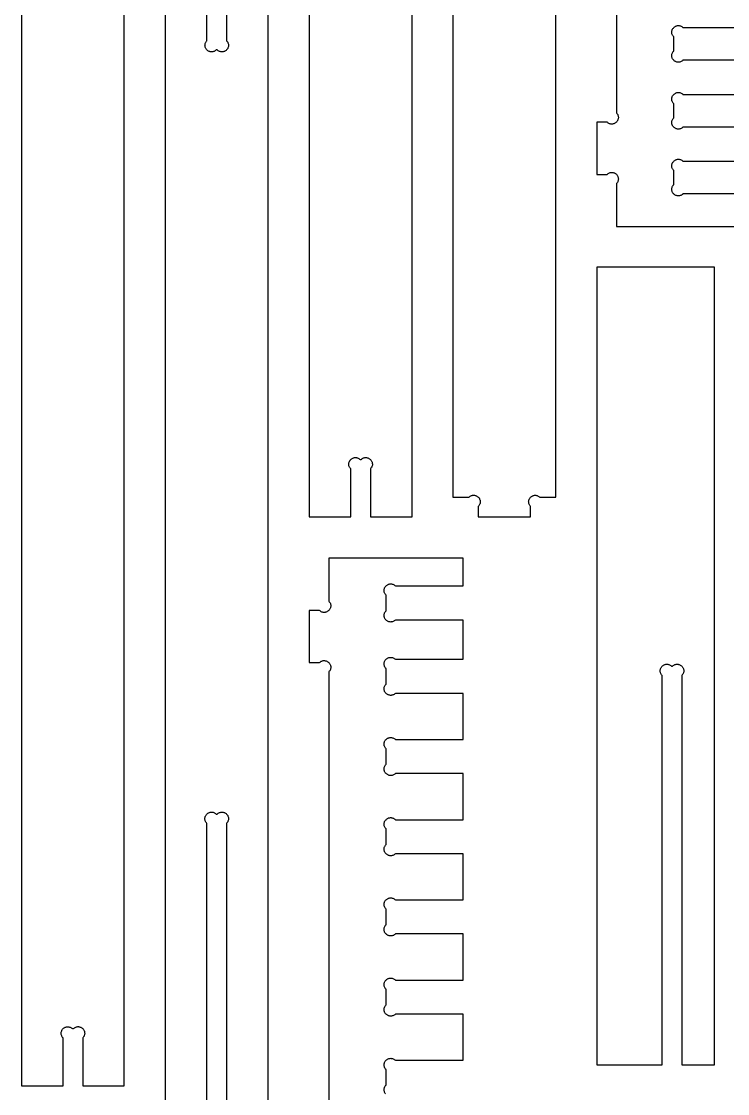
# Model space of a CAD drawing. Extents: x 105 to 1294, y 104 to 1295.
# Drawn here: x 866.6 to 974.6, y 962.3 to 1126.3 of the extents above; entities that cross this region are included whole.
import ezdxf

# ---------------------------------------------------------------- set-up
doc = ezdxf.new("R2010")
doc.units = 0
doc.layers.add('LAYER_1', color=62, linetype='CONTINUOUS')

msp = doc.modelspace()

# ---------------------------------------------------------------- linework, layer by layer
at = {"layer": 'LAYER_1'}
for points in [[(932.62, 1210.72), (932.62, 1053.53), (935.08, 1053.53), (935.17, 1053.61), (935.26, 1053.68), (935.35, 1053.74), (935.45, 1053.78), (935.55, 1053.81), (935.64, 1053.83), (935.74, 1053.84), (935.83, 1053.84), (935.93, 1053.83), (936.02, 1053.81), (936.11, 1053.78), (936.19, 1053.75), (936.27, 1053.7), (936.35, 1053.65), (936.43, 1053.6), (936.5, 1053.53), (936.56, 1053.46), (936.62, 1053.39), (936.67, 1053.31), (936.71, 1053.23), (936.75, 1053.14), (936.78, 1053.05), (936.8, 1052.96), (936.81, 1052.87), (936.81, 1052.77), (936.8, 1052.68), (936.78, 1052.58), (936.75, 1052.49), (936.7, 1052.39), (936.65, 1052.3), (936.58, 1052.21), (936.5, 1052.12), (936.5, 1050.53), (944.49, 1050.53), (944.49, 1052.12), (944.43, 1052.19), (944.37, 1052.27), (944.32, 1052.36), (944.28, 1052.45), (944.24, 1052.54), (944.22, 1052.63), (944.21, 1052.73), (944.2, 1052.82), (944.21, 1052.92), (944.22, 1053.01), (944.24, 1053.11), (944.28, 1053.2), (944.32, 1053.29), (944.37, 1053.37), (944.43, 1053.45), (944.49, 1053.53), (944.57, 1053.6), (944.65, 1053.66), (944.74, 1053.71), (944.82, 1053.75), (944.92, 1053.78), (945.01, 1053.8), (945.1, 1053.82), (945.2, 1053.82), (945.3, 1053.82), (945.39, 1053.8), (945.49, 1053.78), (945.58, 1053.75), (945.67, 1053.71), (945.75, 1053.66), (945.83, 1053.6), (945.91, 1053.53), (948.36, 1053.53), (948.36, 1210.72)], [(910.63, 1207.72), (910.63, 1050.53), (917, 1050.53), (917, 1057.87), (916.91, 1057.96), (916.85, 1058.05), (916.79, 1058.14), (916.75, 1058.24), (916.72, 1058.33), (916.7, 1058.43), (916.69, 1058.53), (916.69, 1058.62), (916.7, 1058.71), (916.72, 1058.81), (916.75, 1058.89), (916.78, 1058.98), (916.82, 1059.06), (916.88, 1059.14), (916.93, 1059.22), (917, 1059.28), (917.07, 1059.35), (917.14, 1059.41), (917.22, 1059.46), (917.3, 1059.5), (917.39, 1059.54), (917.47, 1059.57), (917.57, 1059.58), (917.66, 1059.59), (917.75, 1059.6), (917.85, 1059.59), (917.94, 1059.57), (918.04, 1059.53), (918.13, 1059.49), (918.23, 1059.44), (918.32, 1059.37), (918.41, 1059.29), (918.58, 1059.29), (918.67, 1059.37), (918.76, 1059.44), (918.85, 1059.49), (918.95, 1059.53), (919.05, 1059.57), (919.14, 1059.59), (919.24, 1059.6), (919.33, 1059.59), (919.42, 1059.58), (919.52, 1059.57), (919.6, 1059.54), (919.69, 1059.5), (919.77, 1059.46), (919.85, 1059.41), (919.93, 1059.35), (920, 1059.28), (920.06, 1059.22), (920.12, 1059.14), (920.17, 1059.06), (920.21, 1058.98), (920.25, 1058.89), (920.28, 1058.81), (920.29, 1058.71), (920.3, 1058.62), (920.31, 1058.53), (920.3, 1058.43), (920.27, 1058.33), (920.24, 1058.24), (920.2, 1058.14), (920.14, 1058.05), (920.07, 1057.96), (919.99, 1057.87), (919.99, 1050.53), (926.37, 1050.53), (926.37, 1207.72)], [(957.62, 1194.79), (957.62, 1112.35), (957.7, 1112.26), (957.77, 1112.17), (957.83, 1112.07), (957.87, 1111.98), (957.9, 1111.88), (957.92, 1111.79), (957.93, 1111.69), (957.93, 1111.6), (957.92, 1111.5), (957.9, 1111.41), (957.87, 1111.32), (957.84, 1111.24), (957.79, 1111.16), (957.74, 1111.08), (957.69, 1111), (957.62, 1110.93), (957.55, 1110.87), (957.48, 1110.81), (957.4, 1110.76), (957.32, 1110.72), (957.23, 1110.68), (957.14, 1110.65), (957.05, 1110.63), (956.96, 1110.62), (956.87, 1110.62), (956.77, 1110.63), (956.67, 1110.65), (956.58, 1110.69), (956.48, 1110.73), (956.39, 1110.79), (956.3, 1110.85), (956.21, 1110.94), (954.63, 1110.94), (954.63, 1102.93), (956.21, 1102.93), (956.3, 1103.01), (956.39, 1103.08), (956.48, 1103.14), (956.58, 1103.18), (956.67, 1103.21), (956.77, 1103.24), (956.87, 1103.24), (956.96, 1103.24), (957.05, 1103.23), (957.14, 1103.22), (957.23, 1103.19), (957.32, 1103.15), (957.4, 1103.11), (957.48, 1103.06), (957.55, 1103), (957.62, 1102.94), (957.69, 1102.87), (957.74, 1102.79), (957.79, 1102.71), (957.84, 1102.63), (957.87, 1102.54), (957.9, 1102.46), (957.92, 1102.36), (957.93, 1102.27), (957.93, 1102.18), (957.92, 1102.08), (957.9, 1101.99), (957.87, 1101.89), (957.83, 1101.79), (957.77, 1101.7), (957.7, 1101.61), (957.62, 1101.52), (957.62, 1094.94), (978.17, 1094.94)], [(866.63, 1152.72), (866.63, 963.44), (872.99, 963.44), (872.99, 970.78), (872.93, 970.86), (872.87, 970.94), (872.82, 971.03), (872.78, 971.11), (872.74, 971.21), (872.72, 971.3), (872.71, 971.39), (872.7, 971.49), (872.71, 971.59), (872.72, 971.68), (872.74, 971.78), (872.78, 971.87), (872.82, 971.96), (872.87, 972.04), (872.93, 972.12), (872.99, 972.2), (873.07, 972.27), (873.15, 972.32), (873.24, 972.37), (873.33, 972.42), (873.42, 972.45), (873.51, 972.47), (873.61, 972.48), (873.7, 972.49), (873.8, 972.48), (873.89, 972.47), (873.99, 972.45), (874.08, 972.42), (874.17, 972.37), (874.25, 972.32), (874.33, 972.27), (874.41, 972.2), (874.58, 972.2), (874.67, 972.28), (874.76, 972.35), (874.86, 972.4), (874.95, 972.45), (875.05, 972.48), (875.14, 972.5), (875.24, 972.51), (875.33, 972.51), (875.42, 972.5), (875.52, 972.48), (875.6, 972.45), (875.69, 972.41), (875.77, 972.37), (875.85, 972.32), (875.93, 972.26), (875.99, 972.2), (876.06, 972.13), (876.12, 972.05), (876.17, 971.98), (876.21, 971.89), (876.25, 971.81), (876.27, 971.72), (876.29, 971.63), (876.3, 971.53), (876.3, 971.44), (876.29, 971.34), (876.27, 971.25), (876.24, 971.15), (876.2, 971.06), (876.14, 970.97), (876.08, 970.87), (875.99, 970.78), (875.99, 963.44), (882.36, 963.44), (882.36, 1152.72)], [(888.63, 1130.71), (888.63, 941.35)], [(897.99, 1130.71), (897.99, 1123.38), (898.06, 1123.31), (898.12, 1123.23), (898.17, 1123.14), (898.21, 1123.05), (898.25, 1122.96), (898.27, 1122.87), (898.28, 1122.77), (898.29, 1122.68), (898.28, 1122.58), (898.27, 1122.49), (898.25, 1122.39), (898.21, 1122.3), (898.17, 1122.21), (898.12, 1122.13), (898.06, 1122.05), (897.99, 1121.97), (897.92, 1121.9), (897.84, 1121.84), (897.75, 1121.79), (897.66, 1121.75), (897.57, 1121.71), (897.48, 1121.69), (897.38, 1121.68), (897.29, 1121.67), (897.19, 1121.68), (897.1, 1121.69), (897, 1121.71), (896.91, 1121.75), (896.82, 1121.79), (896.74, 1121.84), (896.66, 1121.9), (896.58, 1121.97), (896.41, 1121.97), (896.33, 1121.9), (896.25, 1121.84), (896.17, 1121.79), (896.08, 1121.75), (895.99, 1121.71), (895.89, 1121.69), (895.8, 1121.68), (895.7, 1121.67), (895.61, 1121.68), (895.51, 1121.69), (895.42, 1121.71), (895.33, 1121.75), (895.24, 1121.79), (895.15, 1121.84), (895.07, 1121.9), (894.99, 1121.97), (894.93, 1122.05), (894.87, 1122.13), (894.82, 1122.21), (894.78, 1122.3), (894.74, 1122.39), (894.72, 1122.49), (894.71, 1122.58), (894.7, 1122.68), (894.71, 1122.77), (894.72, 1122.87), (894.74, 1122.96), (894.78, 1123.05), (894.82, 1123.14), (894.87, 1123.23), (894.93, 1123.31), (894.99, 1123.38), (894.99, 1130.71)], [(904.36, 941.35), (904.36, 1130.71)], [(978.17, 1120.4), (967.81, 1120.4), (967.72, 1120.31), (967.63, 1120.24), (967.54, 1120.19), (967.44, 1120.14), (967.35, 1120.11), (967.25, 1120.09), (967.16, 1120.08), (967.06, 1120.08), (966.97, 1120.09), (966.88, 1120.11), (966.79, 1120.14), (966.7, 1120.18), (966.62, 1120.22), (966.54, 1120.27), (966.47, 1120.33), (966.4, 1120.39), (966.34, 1120.46), (966.28, 1120.54), (966.23, 1120.61), (966.18, 1120.7), (966.15, 1120.78), (966.12, 1120.87), (966.1, 1120.96), (966.09, 1121.06), (966.09, 1121.15), (966.1, 1121.25), (966.12, 1121.34), (966.15, 1121.44), (966.19, 1121.53), (966.25, 1121.63), (966.32, 1121.72), (966.4, 1121.81), (966.4, 1123.98), (966.32, 1124.07), (966.25, 1124.16), (966.19, 1124.25), (966.15, 1124.35), (966.12, 1124.44), (966.1, 1124.54), (966.09, 1124.63), (966.09, 1124.73), (966.1, 1124.82), (966.12, 1124.91), (966.15, 1125), (966.18, 1125.08), (966.23, 1125.17), (966.28, 1125.25), (966.34, 1125.32), (966.4, 1125.39), (966.47, 1125.45), (966.54, 1125.51), (966.62, 1125.56), (966.7, 1125.6), (966.79, 1125.64), (966.88, 1125.67), (966.97, 1125.69), (967.06, 1125.7), (967.16, 1125.7), (967.25, 1125.69), (967.35, 1125.67), (967.44, 1125.64), (967.54, 1125.59), (967.63, 1125.54), (967.72, 1125.47), (967.81, 1125.39), (978.17, 1125.39)], [(978.17, 1110.17), (967.81, 1110.17), (967.72, 1110.08), (967.63, 1110.02), (967.54, 1109.96), (967.44, 1109.92), (967.35, 1109.89), (967.25, 1109.87), (967.16, 1109.86), (967.06, 1109.86), (966.97, 1109.87), (966.88, 1109.89), (966.79, 1109.91), (966.7, 1109.95), (966.62, 1109.99), (966.54, 1110.04), (966.47, 1110.1), (966.4, 1110.17), (966.34, 1110.23), (966.28, 1110.31), (966.23, 1110.39), (966.18, 1110.47), (966.15, 1110.55), (966.12, 1110.64), (966.1, 1110.73), (966.09, 1110.83), (966.09, 1110.92), (966.1, 1111.02), (966.12, 1111.11), (966.15, 1111.21), (966.19, 1111.3), (966.25, 1111.4), (966.32, 1111.49), (966.4, 1111.58), (966.4, 1113.75), (966.32, 1113.84), (966.25, 1113.93), (966.19, 1114.02), (966.15, 1114.12), (966.12, 1114.21), (966.1, 1114.31), (966.09, 1114.4), (966.09, 1114.5), (966.1, 1114.59), (966.12, 1114.68), (966.15, 1114.77), (966.18, 1114.86), (966.23, 1114.94), (966.28, 1115.02), (966.34, 1115.09), (966.4, 1115.16), (966.47, 1115.23), (966.54, 1115.28), (966.62, 1115.34), (966.7, 1115.38), (966.79, 1115.42), (966.88, 1115.44), (966.97, 1115.46), (967.06, 1115.47), (967.16, 1115.48), (967.25, 1115.47), (967.35, 1115.45), (967.44, 1115.41), (967.54, 1115.37), (967.63, 1115.32), (967.72, 1115.25), (967.81, 1115.17), (978.17, 1115.17)], [(978.17, 1099.94), (967.81, 1099.94), (967.74, 1099.87), (967.65, 1099.81), (967.57, 1099.76), (967.48, 1099.72), (967.39, 1099.69), (967.3, 1099.66), (967.2, 1099.65), (967.1, 1099.64), (967.01, 1099.65), (966.91, 1099.66), (966.82, 1099.69), (966.73, 1099.72), (966.64, 1099.76), (966.56, 1099.81), (966.47, 1099.87), (966.4, 1099.94), (966.33, 1100.01), (966.27, 1100.09), (966.22, 1100.18), (966.18, 1100.27), (966.15, 1100.36), (966.12, 1100.45), (966.11, 1100.55), (966.11, 1100.64), (966.11, 1100.74), (966.12, 1100.83), (966.15, 1100.93), (966.18, 1101.02), (966.22, 1101.11), (966.27, 1101.19), (966.33, 1101.27), (966.4, 1101.35), (966.4, 1103.52), (966.32, 1103.61), (966.25, 1103.71), (966.19, 1103.8), (966.15, 1103.89), (966.12, 1103.99), (966.1, 1104.09), (966.09, 1104.18), (966.09, 1104.28), (966.1, 1104.37), (966.12, 1104.46), (966.15, 1104.55), (966.18, 1104.63), (966.23, 1104.72), (966.28, 1104.79), (966.34, 1104.87), (966.4, 1104.94), (966.47, 1105), (966.54, 1105.06), (966.62, 1105.11), (966.7, 1105.15), (966.79, 1105.19), (966.88, 1105.22), (966.97, 1105.24), (967.06, 1105.25), (967.16, 1105.25), (967.25, 1105.24), (967.35, 1105.22), (967.44, 1105.19), (967.54, 1105.14), (967.63, 1105.09), (967.72, 1105.02), (967.81, 1104.94), (978.17, 1104.94)], [(922.33, 962.22), (922.27, 962.3), (922.22, 962.39), (922.18, 962.48), (922.14, 962.57), (922.12, 962.66), (922.11, 962.76), (922.1, 962.85), (922.11, 962.95), (922.12, 963.04), (922.14, 963.14), (922.18, 963.23), (922.22, 963.32), (922.27, 963.4), (922.33, 963.48), (922.4, 963.56), (922.4, 965.95), (922.33, 966.02), (922.27, 966.1), (922.22, 966.19), (922.18, 966.28), (922.14, 966.37), (922.12, 966.47), (922.11, 966.56), (922.1, 966.66), (922.11, 966.76), (922.12, 966.85), (922.14, 966.94), (922.18, 967.04), (922.22, 967.12), (922.27, 967.21), (922.33, 967.29), (922.4, 967.37), (922.47, 967.43), (922.55, 967.49), (922.64, 967.54), (922.73, 967.59), (922.82, 967.62), (922.91, 967.64), (923.01, 967.65), (923.11, 967.66), (923.2, 967.65), (923.3, 967.64), (923.39, 967.62), (923.48, 967.59), (923.57, 967.54), (923.66, 967.49), (923.74, 967.43), (923.82, 967.37), (934.18, 967.37), (934.18, 974.42), (923.82, 974.42), (923.73, 974.34), (923.63, 974.27), (923.54, 974.22), (923.44, 974.17), (923.35, 974.14), (923.25, 974.12), (923.16, 974.11), (923.06, 974.11), (922.97, 974.12), (922.88, 974.14), (922.79, 974.17), (922.7, 974.21), (922.62, 974.25), (922.54, 974.3), (922.47, 974.36), (922.4, 974.42), (922.33, 974.49), (922.28, 974.56), (922.22, 974.64), (922.18, 974.72), (922.14, 974.81), (922.12, 974.9), (922.1, 974.99), (922.09, 975.08), (922.09, 975.18), (922.1, 975.27), (922.12, 975.37), (922.15, 975.46), (922.19, 975.56), (922.25, 975.65), (922.31, 975.74), (922.4, 975.83), (922.4, 978.22), (922.31, 978.31), (922.25, 978.4), (922.19, 978.5), (922.15, 978.59), (922.12, 978.69), (922.1, 978.78), (922.09, 978.88), (922.09, 978.97), (922.1, 979.06), (922.12, 979.16), (922.14, 979.24), (922.18, 979.33), (922.22, 979.41), (922.28, 979.49), (922.33, 979.56), (922.4, 979.63), (922.47, 979.7), (922.54, 979.75), (922.62, 979.81), (922.7, 979.85), (922.79, 979.89), (922.88, 979.91), (922.97, 979.93), (923.06, 979.94), (923.16, 979.94), (923.25, 979.93), (923.35, 979.91), (923.44, 979.88), (923.54, 979.84), (923.63, 979.78), (923.73, 979.72), (923.82, 979.63), (934.18, 979.63), (934.18, 986.69), (923.82, 986.69), (923.73, 986.61), (923.63, 986.54), (923.54, 986.48), (923.44, 986.44), (923.35, 986.41), (923.25, 986.39), (923.16, 986.38), (923.06, 986.38), (922.97, 986.39), (922.88, 986.41), (922.79, 986.44), (922.7, 986.47), (922.62, 986.52), (922.54, 986.57), (922.47, 986.63), (922.4, 986.69), (922.33, 986.76), (922.28, 986.83), (922.22, 986.91), (922.18, 986.99), (922.14, 987.08), (922.12, 987.17), (922.1, 987.26), (922.09, 987.35), (922.09, 987.45), (922.1, 987.54), (922.12, 987.64), (922.15, 987.74), (922.19, 987.83), (922.25, 987.93), (922.31, 988.02), (922.4, 988.11), (922.4, 990.5), (922.31, 990.59), (922.25, 990.68), (922.19, 990.77), (922.15, 990.87), (922.12, 990.96), (922.1, 991.06), (922.09, 991.15), (922.09, 991.25), (922.1, 991.34), (922.12, 991.43), (922.14, 991.52), (922.18, 991.61), (922.22, 991.69), (922.28, 991.77), (922.33, 991.84), (922.4, 991.91), (922.47, 991.97), (922.54, 992.03), (922.62, 992.08), (922.7, 992.12), (922.79, 992.16), (922.88, 992.19), (922.97, 992.21), (923.06, 992.22), (923.16, 992.22), (923.25, 992.21), (923.35, 992.19), (923.44, 992.16), (923.54, 992.11), (923.63, 992.06), (923.73, 991.99), (923.82, 991.91), (934.18, 991.91), (934.18, 998.96), (923.82, 998.96), (923.73, 998.88), (923.63, 998.81), (923.54, 998.76), (923.44, 998.72), (923.35, 998.68), (923.25, 998.66), (923.16, 998.65), (923.06, 998.66), (922.97, 998.67), (922.88, 998.68), (922.79, 998.71), (922.7, 998.75), (922.62, 998.79), (922.54, 998.84), (922.47, 998.9), (922.4, 998.96), (922.33, 999.03), (922.28, 999.11), (922.22, 999.19), (922.18, 999.27), (922.14, 999.35), (922.12, 999.44), (922.1, 999.53), (922.09, 999.63), (922.09, 999.72), (922.1, 999.82), (922.12, 999.91), (922.15, 1000.01), (922.19, 1000.1), (922.25, 1000.2), (922.31, 1000.29), (922.4, 1000.38), (922.4, 1002.77), (922.31, 1002.86), (922.25, 1002.95), (922.19, 1003.05), (922.15, 1003.14), (922.12, 1003.24), (922.1, 1003.33), (922.09, 1003.43), (922.09, 1003.52), (922.1, 1003.62), (922.12, 1003.71), (922.14, 1003.8), (922.18, 1003.88), (922.22, 1003.96), (922.28, 1004.04), (922.33, 1004.12), (922.4, 1004.18), (922.47, 1004.25), (922.54, 1004.31), (922.62, 1004.36), (922.7, 1004.4), (922.79, 1004.44), (922.88, 1004.46), (922.97, 1004.48), (923.06, 1004.49), (923.16, 1004.49), (923.25, 1004.48), (923.35, 1004.46), (923.44, 1004.43), (923.54, 1004.39), (923.63, 1004.33), (923.73, 1004.27), (923.82, 1004.18), (934.18, 1004.18), (934.18, 1011.24), (923.82, 1011.24), (923.73, 1011.16), (923.63, 1011.09), (923.54, 1011.03), (923.44, 1010.99), (923.35, 1010.96), (923.25, 1010.94), (923.16, 1010.93), (923.06, 1010.93), (922.97, 1010.94), (922.88, 1010.96), (922.79, 1010.99), (922.7, 1011.02), (922.62, 1011.07), (922.54, 1011.12), (922.47, 1011.18), (922.4, 1011.24), (922.33, 1011.31), (922.28, 1011.38), (922.22, 1011.46), (922.18, 1011.54), (922.14, 1011.63), (922.12, 1011.72), (922.1, 1011.81), (922.09, 1011.9), (922.09, 1012), (922.1, 1012.09), (922.12, 1012.19), (922.15, 1012.28), (922.19, 1012.38), (922.25, 1012.47), (922.31, 1012.56), (922.4, 1012.65), (922.4, 1015.04), (922.31, 1015.13), (922.25, 1015.22), (922.19, 1015.31), (922.15, 1015.41), (922.12, 1015.5), (922.1, 1015.6), (922.09, 1015.7), (922.09, 1015.79), (922.1, 1015.88), (922.12, 1015.98), (922.14, 1016.06), (922.18, 1016.15), (922.22, 1016.23), (922.28, 1016.31), (922.33, 1016.39), (922.4, 1016.45), (922.47, 1016.52), (922.54, 1016.58), (922.62, 1016.63), (922.7, 1016.67), (922.79, 1016.71), (922.88, 1016.73), (922.97, 1016.75), (923.06, 1016.76), (923.16, 1016.76), (923.25, 1016.75), (923.35, 1016.73), (923.44, 1016.7), (923.54, 1016.66), (923.63, 1016.6), (923.73, 1016.53), (923.82, 1016.45), (934.18, 1016.45), (934.18, 1023.51), (923.82, 1023.51), (923.73, 1023.43), (923.63, 1023.36), (923.54, 1023.3), (923.44, 1023.26), (923.35, 1023.23), (923.25, 1023.21), (923.16, 1023.2), (923.06, 1023.2), (922.97, 1023.21), (922.88, 1023.23), (922.79, 1023.26), (922.7, 1023.29), (922.62, 1023.34), (922.54, 1023.39), (922.47, 1023.45), (922.4, 1023.51), (922.33, 1023.58), (922.28, 1023.65), (922.22, 1023.73), (922.18, 1023.82), (922.14, 1023.9), (922.12, 1023.99), (922.1, 1024.08), (922.09, 1024.18), (922.09, 1024.27), (922.1, 1024.37), (922.12, 1024.46), (922.15, 1024.56), (922.19, 1024.65), (922.25, 1024.75), (922.31, 1024.84), (922.4, 1024.93), (922.4, 1027.31), (922.33, 1027.39), (922.27, 1027.47), (922.22, 1027.56), (922.18, 1027.64), (922.14, 1027.74), (922.12, 1027.83), (922.11, 1027.93), (922.1, 1028.02), (922.11, 1028.12), (922.12, 1028.21), (922.14, 1028.31), (922.18, 1028.4), (922.22, 1028.49), (922.27, 1028.57), (922.33, 1028.65), (922.4, 1028.73), (922.47, 1028.8), (922.55, 1028.86), (922.64, 1028.91), (922.73, 1028.95), (922.82, 1028.98), (922.91, 1029), (923.01, 1029.01), (923.11, 1029.02), (923.2, 1029.01), (923.3, 1029), (923.39, 1028.98), (923.48, 1028.95), (923.57, 1028.91), (923.66, 1028.86), (923.74, 1028.8), (923.82, 1028.73), (934.18, 1028.73), (934.18, 1034.73), (923.82, 1034.73), (923.74, 1034.66), (923.66, 1034.6), (923.57, 1034.55), (923.48, 1034.51), (923.39, 1034.48), (923.3, 1034.45), (923.2, 1034.44), (923.11, 1034.43), (923.01, 1034.44), (922.91, 1034.45), (922.82, 1034.48), (922.73, 1034.51), (922.64, 1034.55), (922.55, 1034.6), (922.47, 1034.66), (922.4, 1034.73), (922.33, 1034.8), (922.27, 1034.88), (922.22, 1034.97), (922.18, 1035.06), (922.14, 1035.15), (922.12, 1035.24), (922.11, 1035.34), (922.1, 1035.43), (922.11, 1035.53), (922.12, 1035.62), (922.14, 1035.72), (922.18, 1035.81), (922.22, 1035.9), (922.27, 1035.98), (922.33, 1036.06), (922.4, 1036.14), (922.4, 1038.53), (922.31, 1038.62), (922.25, 1038.72), (922.19, 1038.81), (922.15, 1038.9), (922.12, 1039), (922.1, 1039.1), (922.09, 1039.19), (922.09, 1039.29), (922.1, 1039.38), (922.12, 1039.47), (922.14, 1039.56), (922.18, 1039.64), (922.22, 1039.73), (922.28, 1039.8), (922.33, 1039.88), (922.4, 1039.95), (922.47, 1040.01), (922.54, 1040.07), (922.62, 1040.12), (922.7, 1040.16), (922.79, 1040.2), (922.88, 1040.23), (922.97, 1040.25), (923.06, 1040.26), (923.16, 1040.26), (923.25, 1040.25), (923.35, 1040.23), (923.44, 1040.2), (923.54, 1040.15), (923.63, 1040.1), (923.73, 1040.03), (923.82, 1039.95), (934.18, 1039.95), (934.18, 1044.22), (913.63, 1044.22), (913.63, 1037.63), (913.71, 1037.54), (913.78, 1037.44), (913.83, 1037.35), (913.88, 1037.26), (913.91, 1037.16), (913.93, 1037.06), (913.94, 1036.97), (913.94, 1036.87), (913.93, 1036.78), (913.91, 1036.69), (913.88, 1036.6), (913.84, 1036.52), (913.8, 1036.43), (913.75, 1036.36), (913.69, 1036.28), (913.63, 1036.21), (913.56, 1036.15), (913.49, 1036.09), (913.41, 1036.04), (913.32, 1036), (913.24, 1035.96), (913.15, 1035.93), (913.06, 1035.91), (912.97, 1035.9), (912.87, 1035.9), (912.78, 1035.91), (912.68, 1035.93), (912.58, 1035.96), (912.49, 1036.01), (912.4, 1036.06), (912.3, 1036.13), (912.21, 1036.21), (910.63, 1036.21), (910.63, 1028.22), (912.21, 1028.22), (912.3, 1028.3), (912.4, 1028.37), (912.49, 1028.42), (912.58, 1028.46), (912.68, 1028.5), (912.78, 1028.52), (912.87, 1028.53), (912.97, 1028.52), (913.06, 1028.51), (913.15, 1028.5), (913.24, 1028.47), (913.32, 1028.43), (913.41, 1028.39), (913.49, 1028.34), (913.56, 1028.28), (913.63, 1028.22), (913.69, 1028.15), (913.75, 1028.07), (913.8, 1027.99), (913.84, 1027.91), (913.88, 1027.83), (913.91, 1027.74), (913.93, 1027.65), (913.94, 1027.55), (913.94, 1027.46), (913.93, 1027.36), (913.91, 1027.27), (913.88, 1027.17), (913.83, 1027.08), (913.78, 1026.98), (913.71, 1026.89), (913.63, 1026.8), (913.63, 902.71)], [(894.99, 941.35), (894.99, 1003.62), (894.91, 1003.71), (894.84, 1003.81), (894.79, 1003.9), (894.75, 1003.99), (894.71, 1004.09), (894.69, 1004.19), (894.68, 1004.28), (894.69, 1004.37), (894.7, 1004.47), (894.72, 1004.56), (894.74, 1004.65), (894.78, 1004.73), (894.82, 1004.82), (894.87, 1004.89), (894.93, 1004.97), (894.99, 1005.04), (895.06, 1005.1), (895.14, 1005.16), (895.22, 1005.21), (895.3, 1005.25), (895.38, 1005.29), (895.47, 1005.32), (895.56, 1005.34), (895.66, 1005.35), (895.75, 1005.35), (895.85, 1005.34), (895.94, 1005.32), (896.04, 1005.29), (896.13, 1005.24), (896.23, 1005.19), (896.32, 1005.12), (896.41, 1005.04), (896.58, 1005.04), (896.66, 1005.11), (896.74, 1005.16), (896.82, 1005.22), (896.91, 1005.26), (897, 1005.29), (897.1, 1005.31), (897.19, 1005.32), (897.29, 1005.33), (897.38, 1005.32), (897.48, 1005.31), (897.57, 1005.29), (897.66, 1005.26), (897.75, 1005.22), (897.84, 1005.16), (897.92, 1005.11), (897.99, 1005.04), (898.06, 1004.96), (898.12, 1004.88), (898.17, 1004.8), (898.21, 1004.71), (898.25, 1004.62), (898.27, 1004.52), (898.28, 1004.43), (898.29, 1004.33), (898.28, 1004.23), (898.27, 1004.14), (898.25, 1004.05), (898.21, 1003.95), (898.17, 1003.87), (898.12, 1003.78), (898.06, 1003.7), (897.99, 1003.62), (897.99, 941.35)]]:
    msp.add_lwpolyline(points, dxfattribs=at)
msp.add_lwpolyline([(964.63, 1026.26), (964.55, 1026.35), (964.48, 1026.44), (964.42, 1026.53), (964.38, 1026.63), (964.35, 1026.72), (964.33, 1026.82), (964.32, 1026.92), (964.32, 1027.01), (964.33, 1027.1), (964.35, 1027.19), (964.38, 1027.28), (964.41, 1027.37), (964.46, 1027.45), (964.51, 1027.53), (964.57, 1027.6), (964.63, 1027.67), (964.7, 1027.74), (964.77, 1027.79), (964.85, 1027.84), (964.93, 1027.89), (965.02, 1027.92), (965.11, 1027.95), (965.2, 1027.97), (965.29, 1027.98), (965.39, 1027.98), (965.48, 1027.97), (965.58, 1027.95), (965.67, 1027.92), (965.77, 1027.88), (965.86, 1027.82), (965.95, 1027.75), (966.04, 1027.67), (966.21, 1027.67), (966.3, 1027.75), (966.39, 1027.82), (966.49, 1027.88), (966.58, 1027.92), (966.68, 1027.95), (966.77, 1027.97), (966.87, 1027.98), (966.96, 1027.98), (967.06, 1027.97), (967.15, 1027.95), (967.24, 1027.92), (967.32, 1027.89), (967.4, 1027.84), (967.48, 1027.79), (967.56, 1027.74), (967.62, 1027.67), (967.69, 1027.6), (967.75, 1027.53), (967.8, 1027.45), (967.84, 1027.37), (967.88, 1027.28), (967.9, 1027.19), (967.92, 1027.1), (967.93, 1027.01), (967.93, 1026.92), (967.92, 1026.82), (967.9, 1026.72), (967.87, 1026.63), (967.83, 1026.53), (967.77, 1026.44), (967.71, 1026.35), (967.62, 1026.26), (967.62, 966.64), (972.63, 966.64), (972.63, 1088.72), (954.63, 1088.72), (954.63, 966.64), (964.63, 966.64)], close=True, dxfattribs=at)

doc.saveas('drawing.dxf')
